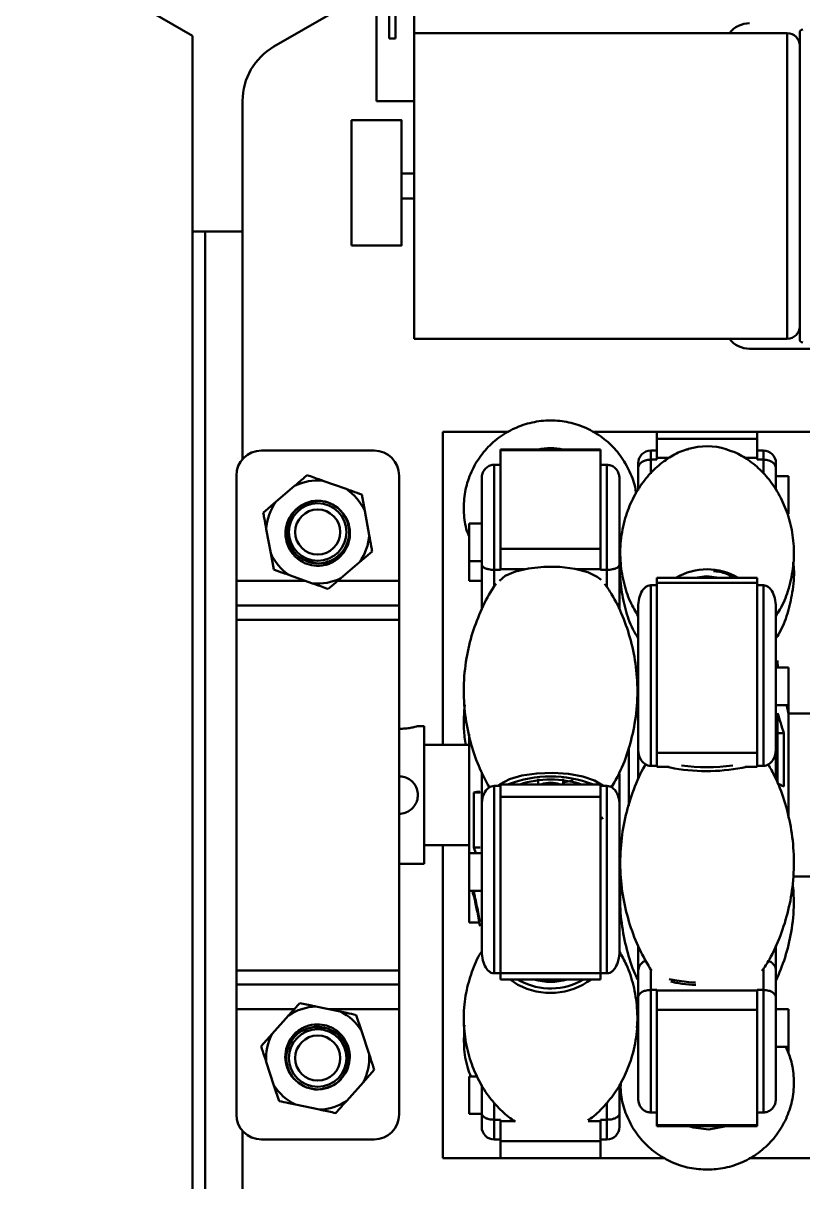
# Model space of a CAD drawing. Header units: millimetres. Extents: x 263 to 2983, y 441 to 2500.
# Drawn here: x 585.6 to 647.9, y 1646.9 to 1739.4 of the extents above; entities that cross this region are included whole.
import ezdxf

# ---------------------------------------------------------------- set-up
doc = ezdxf.new("R2010")
doc.units = ezdxf.units.MM
doc.header["$LTSCALE"] = 0.5
doc.layers.add('BOL', color=7, linetype='Continuous', lineweight=50)

# ---------------------------------------------------------------- blocks, each defined once
blk = doc.blocks.new('*U46')
at = {"layer": 'BOL'}
for p, q in [((-11.999, 6.192), (9.132, -6.008)), ((-1.803, 1.453), (-2.294, 0.589)), ((-0.071, 0.453), (-0.573, -0.405)), ((4.437, -3.297), (5.937, -0.699)), ((5.937, -0.699), (11.999, -4.199)), ((9.767, -4.065), (9.517, -4.498)), ((9.517, -4.498), (11.249, -5.498)), ((11.499, -5.065), (9.767, -4.065)), ((11.999, -4.199), (11.499, -5.065)), ((11.249, -5.498), (10.499, -6.797)), ((10.499, -6.797), (9.132, -6.008))]:
    blk.add_line(p, q, dxfattribs=at)
blk.add_lwpolyline([(-3.047, 6.797), (5.613, 1.797), (3.613, -1.667), (-5.047, 3.333)], close=True, dxfattribs=at)
blk = doc.blocks.new('*U47')
at = {"layer": 'BOL', "color": 0, "linetype": 'ByBlock', "lineweight": -2, "transparency": 16777216, "rotation": 120}
blk.add_blockref('*U46', (511.217, 1909.54), dxfattribs=at)

msp = doc.modelspace()

# ---------------------------------------------------------------- linework, layer by layer
at = {"layer": 'BOL'}
for p, q in [((585.625, 1746.19), (599.154, 1738.379)), ((614.683, 1742.726), (605.654, 1737.513)), ((599.154, 1722.757), (599.154, 1738.379)), ((646.654, 1738.587), (616.854, 1738.587)), ((646.654, 1714.187), (646.654, 1738.587)), ((647.654, 1714.137), (647.654, 1738.637)), ((603.154, 1733.183), (603.154, 1722.757)), ((600.154, 1722.757), (599.154, 1722.757)), ((599.154, 1722.757), (599.154, 1632.757)), ((600.154, 1722.757), (600.154, 1632.757)), ((603.154, 1722.757), (600.154, 1722.757)), ((603.154, 1722.757), (603.154, 1704.58)), ((616.854, 1714.187), (646.654, 1714.187)), ((643.654, 1713.387), (672.654, 1713.387)), ((624.388, 1706.757), (619.154, 1706.757)), ((619.154, 1706.757), (619.154, 1681.757)), ((636.254, 1706.757), (631.164, 1706.757)), ((644.254, 1706.757), (636.254, 1706.757)), ((636.254, 1706.757), (636.254, 1706.192)), ((636.254, 1706.192), (644.254, 1706.192)), ((636.254, 1704.67), (636.254, 1706.192)), ((644.254, 1706.757), (644.254, 1706.192)), ((649.154, 1706.757), (644.254, 1706.757)), ((644.254, 1706.192), (644.254, 1704.67)), ((604.654, 1705.257), (613.654, 1705.257)), ((631.754, 1705.342), (623.754, 1705.342)), ((623.754, 1705.291), (623.754, 1705.342)), ((631.754, 1705.291), (623.754, 1705.291)), ((623.754, 1697.406), (623.754, 1705.291)), ((631.754, 1705.342), (631.754, 1705.291)), ((631.754, 1697.406), (631.754, 1705.291)), ((636.254, 1705.257), (635.754, 1705.257)), ((635.754, 1705.257), (635.754, 1704.536)), ((644.754, 1705.257), (644.254, 1705.257)), ((644.754, 1704.536), (644.754, 1705.257)), ((623.254, 1704.128), (623.254, 1695.739)), ((623.254, 1704.128), (623.754, 1704.128)), ((632.254, 1704.128), (631.754, 1704.128)), ((632.254, 1695.739), (632.254, 1704.128)), ((634.754, 1703.851), (634.754, 1704.257)), ((635.754, 1704.536), (636.254, 1704.536)), ((635.754, 1704.536), (635.754, 1703.414)), ((636.254, 1704.67), (636.254, 1704.536)), ((637.23, 1704.67), (636.254, 1704.67)), ((644.254, 1704.67), (643.256, 1704.67)), ((644.254, 1704.67), (644.254, 1704.536)), ((644.754, 1704.536), (644.254, 1704.536)), ((644.754, 1703.456), (644.754, 1704.536)), ((645.754, 1703.851), (645.754, 1704.257)), ((602.654, 1694.863), (602.654, 1703.257)), ((615.654, 1694.863), (615.654, 1703.257)), ((634.754, 1702.1), (634.754, 1703.851)), ((645.754, 1703.851), (645.754, 1702.129)), ((646.754, 1703.218), (645.754, 1703.218)), ((646.754, 1703.218), (646.754, 1700.231)), ((607.306, 1702.438), (605.811, 1701.164)), ((611.418, 1702.198), (609.567, 1702.855)), ((622.254, 1696.144), (622.254, 1703.065)), ((633.254, 1703.065), (633.254, 1696.144)), ((612.909, 1700.448), (612.669, 1701.754)), ((605.811, 1701.164), (604.801, 1700.303)), ((607.63, 1700.699), (608.397, 1701.129)), ((613.266, 1698.517), (612.909, 1700.448)), ((622.254, 1699.427), (621.254, 1699.427)), ((621.254, 1699.404), (621.254, 1699.427)), ((646.754, 1700.231), (646.754, 1700.218)), ((605.042, 1698.997), (605.398, 1697.066)), ((621.254, 1696.427), (621.254, 1699.404)), ((605.398, 1697.066), (605.639, 1695.76)), ((612.496, 1696.35), (613.506, 1697.212)), ((623.754, 1697.406), (631.754, 1697.406)), ((623.754, 1695.796), (623.754, 1697.406)), ((631.754, 1697.406), (631.754, 1695.796)), ((608.317, 1696.401), (608.524, 1696.35)), ((611.002, 1695.076), (612.496, 1696.35)), ((621.254, 1696.427), (622.254, 1696.427)), ((621.254, 1694.865), (621.254, 1696.427)), ((622.254, 1693.136), (622.254, 1696.144)), ((623.254, 1695.739), (623.754, 1695.739)), ((623.254, 1695.739), (623.254, 1694.41)), ((623.754, 1695.739), (623.754, 1695.796)), ((625.673, 1695.796), (623.754, 1695.796)), ((631.754, 1695.796), (629.835, 1695.796)), ((631.754, 1695.739), (631.754, 1695.796)), ((632.254, 1695.739), (631.754, 1695.739)), ((632.254, 1694.364), (632.254, 1695.739)), ((633.254, 1696.144), (633.254, 1693.136)), ((602.654, 1694.863), (602.654, 1692.881)), ((602.654, 1694.863), (608.166, 1694.863)), ((606.89, 1695.316), (608.741, 1694.659)), ((610.752, 1694.863), (615.654, 1694.863)), ((615.654, 1694.863), (615.654, 1692.881)), ((621.254, 1694.865), (622.254, 1694.865)), ((644.254, 1695.106), (636.254, 1695.106)), ((636.254, 1694.69), (636.254, 1695.106)), ((644.254, 1695.106), (644.254, 1694.69)), ((635.754, 1694.514), (635.754, 1680.084)), ((635.754, 1694.514), (636.254, 1694.514)), ((644.254, 1694.69), (636.254, 1694.69)), ((636.254, 1694.69), (636.254, 1681.126)), ((644.254, 1694.69), (644.254, 1681.126)), ((644.754, 1694.514), (644.254, 1694.514)), ((644.754, 1680.084), (644.754, 1694.514)), ((622.254, 1692.607), (622.254, 1693.136)), ((633.254, 1693.136), (633.254, 1692.564)), ((602.654, 1692.881), (615.654, 1692.881)), ((602.654, 1691.757), (602.654, 1692.881)), ((615.654, 1691.757), (615.654, 1692.881)), ((634.754, 1681.424), (634.754, 1692.745)), ((645.754, 1692.745), (645.754, 1681.424)), ((602.654, 1663.757), (602.654, 1691.757)), ((602.654, 1691.757), (615.654, 1691.757)), ((615.654, 1663.757), (615.654, 1691.757)), ((645.89, 1688.506), (645.89, 1688.227)), ((646.754, 1687.935), (645.754, 1687.935)), ((645.89, 1688.227), (645.946, 1687.935)), ((646.754, 1687.935), (646.754, 1684.935)), ((645.754, 1684.935), (646.754, 1684.935)), ((646.754, 1684.255), (646.616, 1684.883)), ((646.754, 1684.935), (646.754, 1684.256)), ((645.89, 1684.302), (645.89, 1678.673)), ((653.254, 1684.257), (646.754, 1684.257)), ((646.754, 1675.949), (646.754, 1684.257)), ((646.754, 1684.254), (646.754, 1675.919)), ((617.654, 1683.257), (617.136, 1683.257)), ((617.654, 1683.257), (617.654, 1677.757)), ((621.254, 1673.088), (621.254, 1682.617)), ((621.254, 1682.571), (621.254, 1673.088)), ((645.89, 1682.696), (646.396, 1682.696)), ((646.396, 1678.449), (646.396, 1682.696)), ((621.254, 1681.757), (617.654, 1681.757)), ((634.004, 1681.587), (634.004, 1676.902)), ((634.004, 1676.903), (634.004, 1681.582)), ((634.754, 1679.04), (634.754, 1681.424)), ((636.254, 1681.126), (644.254, 1681.126)), ((636.254, 1680.01), (636.254, 1681.126)), ((644.254, 1681.126), (644.254, 1680.01)), ((645.754, 1681.424), (645.754, 1679.106)), ((635.754, 1680.084), (636.254, 1680.084)), ((636.254, 1680.01), (637.219, 1680.01)), ((637.649, 1679.888), (637.084, 1680.01)), ((643.289, 1680.01), (644.254, 1680.01)), ((644.754, 1680.084), (644.254, 1680.084)), ((622.254, 1676.937), (622.254, 1679.587)), ((633.254, 1679.462), (633.254, 1677.024)), ((623.254, 1678.488), (623.254, 1663.525)), ((623.254, 1678.488), (623.754, 1678.488)), ((631.754, 1678.613), (623.754, 1678.613)), ((623.754, 1677.608), (623.754, 1678.613)), ((626.754, 1679.056), (626.754, 1678.613)), ((628.754, 1678.613), (628.754, 1679.056)), ((631.754, 1678.613), (631.754, 1677.608)), ((632.254, 1678.488), (631.754, 1678.488)), ((632.254, 1663.525), (632.254, 1678.488)), ((617.654, 1677.757), (617.654, 1672.257)), ((621.612, 1677.968), (621.612, 1673.564)), ((622.118, 1677.968), (621.612, 1677.968)), ((631.754, 1677.608), (623.754, 1677.608)), ((623.754, 1663.544), (623.754, 1677.608)), ((631.754, 1663.544), (631.754, 1677.608)), ((622.254, 1665.289), (622.254, 1677.028)), ((633.254, 1677.028), (633.254, 1665.289)), ((617.654, 1673.757), (621.254, 1673.757)), ((619.154, 1673.757), (619.154, 1648.757)), ((621.612, 1673.564), (621.782, 1673.118)), ((622.118, 1673.564), (621.612, 1673.564)), ((622.254, 1673.118), (621.254, 1673.118)), ((621.254, 1673.088), (621.254, 1673.118)), ((621.254, 1670.118), (621.254, 1673.088)), ((615.654, 1672.257), (617.654, 1672.257)), ((633.254, 1670.757), (633.437, 1670.757)), ((647.119, 1671.257), (653.254, 1671.257)), ((621.254, 1670.118), (622.254, 1670.118)), ((621.254, 1667.59), (621.254, 1670.118)), ((621.504, 1670.118), (621.58, 1669.77)), ((621.612, 1670.111), (621.612, 1669.646)), ((621.612, 1669.646), (621.709, 1669.646)), ((621.254, 1667.59), (622.06, 1667.59)), ((634.754, 1663.731), (634.754, 1665.654)), ((645.754, 1665.75), (645.754, 1663.731)), ((602.654, 1663.757), (615.654, 1663.757)), ((602.654, 1663.757), (602.654, 1662.633)), ((615.654, 1663.757), (615.654, 1662.633)), ((623.254, 1663.525), (623.754, 1663.525)), ((623.754, 1663.544), (631.754, 1663.544)), ((623.754, 1663.034), (623.754, 1663.544)), ((631.754, 1663.544), (631.754, 1663.034)), ((632.254, 1663.525), (631.754, 1663.525)), ((634.754, 1661.604), (634.754, 1663.731)), ((635.754, 1663.829), (635.754, 1662.198)), ((644.754, 1662.198), (644.754, 1663.877)), ((645.754, 1663.731), (645.754, 1661.604)), ((602.654, 1662.633), (615.654, 1662.633)), ((602.654, 1660.651), (602.654, 1662.633)), ((615.654, 1660.651), (615.654, 1662.633)), ((623.754, 1663.034), (631.754, 1663.034)), ((625.149, 1662.616), (624.521, 1663.034)), ((625.294, 1662.932), (625.118, 1663.034)), ((637.649, 1662.969), (637.218, 1663.058)), ((637.362, 1662.867), (637.749, 1662.775)), ((634.754, 1653.479), (634.754, 1661.604)), ((635.754, 1662.198), (635.754, 1652.416)), ((635.754, 1662.198), (636.254, 1662.198)), ((636.254, 1662.198), (636.254, 1662.157)), ((636.254, 1662.157), (644.254, 1662.157)), ((636.254, 1660.599), (636.254, 1662.157)), ((644.754, 1662.198), (644.254, 1662.198)), ((644.254, 1662.198), (644.254, 1662.157)), ((644.254, 1662.157), (644.254, 1660.599)), ((644.754, 1652.416), (644.754, 1662.198)), ((645.754, 1661.604), (645.754, 1653.479)), ((602.654, 1652.257), (602.654, 1660.651)), ((602.654, 1660.651), (607.273, 1660.651)), ((610.938, 1660.469), (609.016, 1660.874)), ((610.074, 1660.651), (615.654, 1660.651)), ((615.654, 1652.257), (615.654, 1660.651)), ((644.254, 1660.599), (636.254, 1660.599)), ((636.254, 1660.599), (636.254, 1651.404)), ((644.254, 1660.599), (644.254, 1651.404)), ((646.754, 1660.657), (645.754, 1660.657)), ((646.754, 1660.657), (646.754, 1659.029)), ((606.831, 1660.158), (605.52, 1658.696)), ((612.65, 1658.935), (612.237, 1660.196)), ((609.668, 1659.204), (609.456, 1659.227)), ((613.261, 1657.068), (612.65, 1658.935)), ((634.754, 1658.968), (634.62, 1658.786)), ((646.754, 1659.029), (646.754, 1657.657)), ((605.52, 1658.696), (604.634, 1657.707)), ((645.754, 1657.657), (646.754, 1657.657)), ((646.754, 1657.646), (646.754, 1657.11)), ((605.047, 1656.446), (605.658, 1654.579)), ((612.788, 1654.818), (613.674, 1655.807)), ((621.893, 1655.295), (621.254, 1655.295)), ((621.254, 1655.265), (621.254, 1655.295)), ((621.254, 1652.296), (621.254, 1655.265)), ((605.658, 1654.579), (606.071, 1653.318)), ((611.477, 1653.356), (612.788, 1654.818)), ((622.254, 1652.338), (622.254, 1654.612)), ((633.254, 1654.634), (633.254, 1652.338)), ((623.254, 1653.21), (623.254, 1651.838)), ((632.254, 1651.838), (632.254, 1653.216)), ((633.254, 1653.419), (633.432, 1653.711)), ((607.37, 1653.045), (609.292, 1652.641)), ((621.254, 1652.296), (622.254, 1652.296)), ((622.254, 1651.257), (622.254, 1652.338)), ((633.254, 1652.338), (633.254, 1651.257)), ((635.754, 1652.416), (636.254, 1652.416)), ((644.754, 1652.416), (644.254, 1652.416)), ((623.254, 1651.838), (623.754, 1651.838)), ((623.254, 1651.838), (623.254, 1650.257)), ((623.754, 1651.715), (623.754, 1651.838)), ((623.754, 1650.131), (623.754, 1651.715)), ((623.754, 1651.715), (624.938, 1651.715)), ((630.766, 1651.715), (631.754, 1651.715)), ((632.254, 1651.838), (631.754, 1651.838)), ((631.754, 1651.715), (631.754, 1651.838)), ((631.754, 1651.715), (631.754, 1650.131)), ((632.254, 1650.257), (632.254, 1651.838)), ((636.254, 1651.404), (644.254, 1651.404)), ((636.254, 1651.313), (636.254, 1651.404)), ((644.254, 1651.404), (644.254, 1651.313)), ((603.154, 1650.934), (603.154, 1632.757)), ((636.254, 1651.313), (644.254, 1651.313)), ((604.654, 1650.257), (613.654, 1650.257)), ((623.254, 1650.257), (623.754, 1650.257)), ((631.754, 1650.131), (623.754, 1650.131)), ((623.754, 1648.757), (623.754, 1650.131)), ((631.754, 1650.257), (632.254, 1650.257)), ((631.754, 1648.757), (631.754, 1650.131)), ((619.154, 1648.757), (623.754, 1648.757)), ((623.754, 1648.757), (631.754, 1648.757)), ((631.754, 1648.757), (636.909, 1648.757)), ((643.625, 1648.757), (649.154, 1648.757))]:
    msp.add_line(p, q, dxfattribs=at)
at = {"layer": 'BOL', "flags": 128}
for points in [[(623.661, 1694.871), (624.125, 1695.257), (624.939, 1695.608), (626.002, 1695.856), (627.222, 1695.981), (628.488, 1695.97), (629.689, 1695.824), (630.719, 1695.557), (631.484, 1695.193), (631.793, 1694.934)], [(639.271, 1695.106), (640.214, 1695.221), (641.236, 1695.106)], [(639.688, 1695.106), (640.657, 1695.126), (640.82, 1695.106)], [(623.552, 1678.488), (623.734, 1678.637), (624.466, 1679.016), (625.465, 1679.306), (626.649, 1679.482), (627.923, 1679.531), (629.183, 1679.448), (630.327, 1679.24), (631.263, 1678.924), (631.915, 1678.526), (631.956, 1678.488)], [(629.566, 1678.918), (628.86, 1678.793), (628.754, 1678.78)], [(639.324, 1662.782), (638.789, 1662.82), (637.649, 1662.969)], [(640.404, 1651.062), (639.145, 1651.206), (638.805, 1651.313)], [(641.703, 1651.313), (641.649, 1651.294), (640.404, 1651.062)]]:
    msp.add_lwpolyline(points, dxfattribs=at)
at = {"layer": 'BOL'}
for centre, radius in [((609.154, 1698.757), 2.3), ((609.154, 1698.757), 1.8), ((609.154, 1656.757), 2.3), ((609.154, 1656.757), 1.8)]:
    msp.add_circle(centre, radius, dxfattribs=at)
for centre, radius, start, end in [((643.654, 1737.387), 2, 90, 143.1301), ((646.654, 1737.587), 1, 0, 90), ((647.904, 1738.637), 0.25, 90, 180), ((608.154, 1733.183), 5, 120, 180), ((646.654, 1715.187), 1, 270, 0), ((643.654, 1715.387), 2, 216.8699, 270), ((647.904, 1714.137), 0.25, 180, 270), ((604.654, 1703.257), 2, 90, 180), ((613.654, 1703.257), 2, 0, 90), ((627.754, 1701.2), 4.257, 76.65497, 103.34503), ((635.754, 1704.257), 1, 90, 180), ((640.254, 1700.327), 5.281, 73.26683, 106.24326), ((644.754, 1704.257), 1, 0, 90), ((609.154, 1698.757), 4.119, 84.24467, 116.65517), ((609.154, 1698.757), 4.119, 24.24467, 56.65517), ((609.154, 1698.757), 4.119, 144.24467, 176.65517), ((609.178, 1698.745), 2.491, 129.84671, 45.14418), ((609.154, 1698.757), 2.5, 44.54596, 135.07299), ((609.154, 1698.757), 4.119, 324.24467, 356.65517), ((609.154, 1698.757), 4.119, 204.24467, 236.65517), ((640.254, 1690.916), 4.871, 59.32927, 120.67073), ((609.154, 1698.757), 4.119, 264.24467, 296.65517), ((640.225, 1694.734), 15.067, 260.15604, 282.25649), ((640.254, 1695.424), 15.444, 262.38835, 277.61165), ((627.754, 1670.089), 9.163, 68.48463, 111.51537), ((627.754, 1670.776), 8.216, 72.52909, 107.47091), ((627.754, 1676.601), 2.146, 69.66164, 110.33836), ((627.74, 1667.407), 5.446, 241.60069, 306.59462), ((627.751, 1667.508), 5.194, 241.76664, 300.5319), ((627.754, 1667.371), 4.533, 253.09454, 286.90546), ((627.754, 1667.109), 4.234, 254.22465, 285.77535), ((609.154, 1656.757), 4.119, 91.92139, 124.33189), ((609.154, 1656.757), 4.119, 31.92139, 64.33189), ((609.128, 1656.766), 2.491, 317.52244, 232.81999), ((609.154, 1656.757), 4.119, 151.92139, 184.33189), ((609.154, 1656.757), 4.119, 331.92139, 4.33189), ((609.154, 1656.757), 2.5, 232.22268, 322.74971), ((609.154, 1656.757), 4.119, 211.92139, 244.33189), ((609.154, 1656.757), 4.119, 271.92139, 304.33189), ((604.654, 1652.257), 2, 180, 270), ((613.654, 1652.257), 2, 270, 0), ((623.254, 1651.257), 1, 180, 270), ((632.254, 1651.257), 1, 270, 360)]:
    msp.add_arc(centre, radius, start, end, dxfattribs=at)
for points, knots in [([(634.571, 1701.815), (634.56, 1701.937), (634.507, 1702.551), (634.101, 1703.605), (633.365, 1704.893), (632.35, 1705.987), (631.134, 1706.843), (629.764, 1707.421), (628.303, 1707.695), (626.816, 1707.653), (625.371, 1707.297), (624.033, 1706.642), (622.864, 1705.716), (621.916, 1704.563), (621.235, 1703.234), (620.846, 1701.789), (620.792, 1700.302), (620.935, 1699.143), (621.191, 1698.541), (621.254, 1698.394)], [0, 0, 0, 0, 0.015888, 0.080296, 0.144595, 0.20877, 0.272835, 0.336815, 0.400756, 0.464712, 0.528731, 0.592839, 0.657057, 0.721387, 0.785814, 0.850297, 0.914797, 0.979262, 1, 1, 1, 1]), ([(638.79, 1705.382), (638.707, 1705.363), (638.19, 1705.246), (637.335, 1704.787), (636.217, 1703.986), (635.211, 1702.894), (634.366, 1701.581), (633.718, 1700.032), (633.34, 1698.312), (633.282, 1696.509), (633.546, 1694.784), (634.03, 1693.271), (634.532, 1692.418), (634.754, 1692.043)], [0, 0, 0, 0, 0.015057, 0.094006, 0.182509, 0.277042, 0.375734, 0.477293, 0.59185, 0.704073, 0.812897, 0.917552, 1, 1, 1, 1]), ([(645.754, 1692.066), (645.864, 1692.228), (646.276, 1692.833), (646.766, 1694.102), (647.166, 1695.812), (647.226, 1697.617), (646.976, 1699.348), (646.448, 1700.94), (645.693, 1702.339), (644.77, 1703.511), (643.731, 1704.421), (642.743, 1705.049), (642.042, 1705.275), (641.761, 1705.365)], [0, 0, 0, 0, 0.037401, 0.139313, 0.254387, 0.367139, 0.476485, 0.581671, 0.682058, 0.776932, 0.865378, 0.94616, 1, 1, 1, 1]), ([(622.254, 1703.065), (622.266, 1703.191), (622.29, 1703.442), (622.481, 1703.774), (622.758, 1704.012), (623.034, 1704.117), (623.201, 1704.125), (623.254, 1704.128)], [0, 0, 0, 0, 0.232824, 0.465935, 0.69068, 0.901624, 1, 1, 1, 1]), ([(632.254, 1704.128), (632.361, 1704.117), (632.576, 1704.096), (632.864, 1703.929), (633.09, 1703.681), (633.23, 1703.379), (633.246, 1703.164), (633.254, 1703.065)], [0, 0, 0, 0, 0.198831, 0.397497, 0.600963, 0.815771, 1, 1, 1, 1]), ([(635.754, 1704.536), (635.674, 1704.533), (635.515, 1704.525), (635.274, 1704.464), (635.014, 1704.342), (634.805, 1704.131), (634.754, 1703.951), (634.754, 1703.852), (634.754, 1703.851)], [0, 0, 0, 0, 0.107625, 0.214427, 0.38278, 0.663956, 0.997031, 1, 1, 1, 1]), ([(645.754, 1703.851), (645.754, 1703.852), (645.753, 1703.951), (645.703, 1704.131), (645.494, 1704.342), (645.233, 1704.464), (644.992, 1704.525), (644.834, 1704.533), (644.754, 1704.536)], [0, 0, 0, 0, 0.002969, 0.336041, 0.617221, 0.785573, 0.892363, 1, 1, 1, 1]), ([(608.316, 1703.299), (608.213, 1703.212), (607.881, 1702.928), (607.541, 1702.638), (607.306, 1702.438)], [0, 0, 0, 0, 0.309678, 1, 1, 1, 1]), ([(609.567, 1702.855), (609.505, 1702.877), (609.083, 1703.027), (608.669, 1703.174), (608.316, 1703.299)], [0, 0, 0, 0, 0.146004, 1, 1, 1, 1]), ([(612.669, 1701.754), (612.424, 1701.84), (612.012, 1701.987), (611.59, 1702.137), (611.418, 1702.198)], [0, 0, 0, 0, 0.592744, 1, 1, 1, 1]), ([(608.101, 1696.282), (607.957, 1696.36), (607.551, 1696.577), (607.012, 1697.134), (606.624, 1697.948), (606.529, 1698.842), (606.743, 1699.701), (607.096, 1700.243), (607.342, 1700.482), (607.384, 1700.523)], [0, 0, 0, 0, 0.097308, 0.273052, 0.448797, 0.624625, 0.796265, 0.965294, 1, 1, 1, 1]), ([(608.397, 1701.129), (608.692, 1701.187), (609.292, 1701.305), (610.052, 1701.148), (610.395, 1700.884), (610.492, 1700.81)], [0, 0, 0, 0, 0.410937, 0.833907, 1, 1, 1, 1]), ([(608.454, 1700.948), (608.444, 1700.982), (608.424, 1701.042), (608.405, 1701.102), (608.397, 1701.129)], [0, 0, 0, 0, 0.560145, 1, 1, 1, 1]), ([(610.936, 1700.511), (611.049, 1700.392), (611.355, 1700.068), (611.671, 1699.396), (611.775, 1698.539), (611.592, 1697.68), (611.13, 1696.922), (610.594, 1696.474), (610.241, 1696.303), (610.152, 1696.26)], [0, 0, 0, 0, 0.09655, 0.261816, 0.426975, 0.597507, 0.769413, 0.941268, 1, 1, 1, 1]), ([(604.801, 1700.303), (604.826, 1700.17), (604.905, 1699.741), (604.986, 1699.301), (605.042, 1698.997)], [0, 0, 0, 0, 0.309684, 1, 1, 1, 1]), ([(613.506, 1697.212), (613.482, 1697.344), (613.403, 1697.774), (613.322, 1698.213), (613.266, 1698.517)], [0, 0, 0, 0, 0.309684, 1, 1, 1, 1]), ([(605.639, 1695.76), (605.883, 1695.674), (606.296, 1695.527), (606.718, 1695.377), (606.89, 1695.316)], [0, 0, 0, 0, 0.5927239, 1, 1, 1, 1]), ([(610.152, 1696.26), (610.124, 1696.249), (609.988, 1696.196), (609.558, 1696.074), (608.87, 1696.027), (608.342, 1696.202), (608.101, 1696.282)], [0, 0, 0, 0, 0.041759, 0.209057, 0.639792, 1, 1, 1, 1]), ([(609.983, 1696.421), (609.967, 1696.411), (609.676, 1696.245), (608.986, 1696.214), (608.404, 1696.411), (608.119, 1696.507)], [0, 0, 0, 0, 0.029346, 0.526082, 1, 1, 1, 1]), ([(623.254, 1695.739), (623.174, 1695.741), (623.015, 1695.746), (622.774, 1695.785), (622.514, 1695.862), (622.305, 1695.989), (622.255, 1696.089), (622.254, 1696.143), (622.254, 1696.144)], [0, 0, 0, 0, 0.107638, 0.214422, 0.382773, 0.663945, 0.997032, 1, 1, 1, 1]), ([(633.254, 1696.144), (633.254, 1696.143), (633.254, 1696.089), (633.202, 1695.989), (632.994, 1695.862), (632.733, 1695.785), (632.492, 1695.746), (632.334, 1695.741), (632.254, 1695.739)], [0, 0, 0, 0, 0.002968, 0.336058, 0.617227, 0.785578, 0.892375, 1, 1, 1, 1]), ([(633.356, 1696.365), (633.351, 1696.333), (633.249, 1695.683), (633.35, 1694.401), (633.677, 1692.631), (634.175, 1691.222), (634.625, 1690.483), (634.78, 1690.228)], [0, 0, 0, 0, 0.0152473, 0.3068145, 0.5882567, 0.8579467, 1, 1, 1, 1]), ([(645.731, 1690.227), (645.828, 1690.377), (646.229, 1690.993), (646.706, 1692.245), (647.111, 1693.973), (647.251, 1695.379), (647.15, 1696.185), (647.127, 1696.362)], [0, 0, 0, 0, 0.085353, 0.351037, 0.621511, 0.916985, 1, 1, 1, 1]), ([(609.992, 1694.215), (610.094, 1694.303), (610.426, 1694.586), (610.767, 1694.876), (611.002, 1695.076)], [0, 0, 0, 0, 0.309714, 1, 1, 1, 1]), ([(640.776, 1695.628), (640.805, 1695.627), (641.208, 1695.626), (641.793, 1695.457), (642.251, 1695.193), (642.403, 1695.106)], [0, 0, 0, 0, 0.050148, 0.684621, 1, 1, 1, 1]), ([(608.741, 1694.659), (608.802, 1694.637), (609.225, 1694.487), (609.638, 1694.34), (609.992, 1694.215)], [0, 0, 0, 0, 0.145973, 1, 1, 1, 1]), ([(623.413, 1694.626), (623.352, 1694.545), (622.897, 1693.936), (622.235, 1692.625), (621.477, 1690.72), (620.978, 1688.617), (620.768, 1686.407), (620.882, 1684.168), (621.297, 1682.054), (621.944, 1680.103), (622.563, 1678.933), (622.862, 1678.367)], [0, 0, 0, 0, 0.0180813, 0.1360809, 0.2562568, 0.3777031, 0.5120769, 0.6418701, 0.7668473, 0.8871874, 1, 1, 1, 1]), ([(632.621, 1678.379), (632.835, 1678.75), (633.39, 1679.709), (634.022, 1681.417), (634.533, 1683.512), (634.739, 1685.724), (634.624, 1687.961), (634.215, 1690.08), (633.541, 1692.031), (632.823, 1693.551), (632.269, 1694.352), (632.084, 1694.619)], [0, 0, 0, 0, 0.075607, 0.195755, 0.317172, 0.451514, 0.581276, 0.706224, 0.826535, 0.942175, 1, 1, 1, 1]), ([(634.754, 1692.745), (634.754, 1692.747), (634.754, 1692.995), (634.805, 1693.451), (635.014, 1694), (635.274, 1694.323), (635.515, 1694.484), (635.674, 1694.504), (635.754, 1694.514)], [0, 0, 0, 0, 0.002991, 0.336058, 0.61722, 0.78558, 0.892375, 1, 1, 1, 1]), ([(644.754, 1694.514), (644.834, 1694.504), (644.992, 1694.484), (645.233, 1694.323), (645.494, 1694), (645.703, 1693.451), (645.753, 1692.995), (645.754, 1692.747), (645.754, 1692.745)], [0, 0, 0, 0, 0.107638, 0.214421, 0.38278, 0.663946, 0.997009, 1, 1, 1, 1]), ([(622.363, 1692.799), (622.338, 1692.835), (622.267, 1692.938), (622.254, 1693.058), (622.254, 1693.134), (622.254, 1693.136)], [0, 0, 0, 0, 0.3502111, 0.9836002, 1, 1, 1, 1]), ([(633.254, 1693.136), (633.254, 1693.134), (633.253, 1693.058), (633.238, 1692.931), (633.162, 1692.822), (633.132, 1692.779)], [0, 0, 0, 0, 0.015453, 0.612269, 1, 1, 1, 1]), ([(620.896, 1684.96), (620.847, 1684.307), (620.766, 1683.236), (620.91, 1682.173), (620.967, 1681.757)], [0, 0, 0, 0, 0.609022, 1, 1, 1, 1]), ([(646.396, 1682.696), (646.308, 1682.963), (646.133, 1683.498), (645.971, 1684.034), (645.89, 1684.302)], [0, 0, 0, 0, 0.499979, 1, 1, 1, 1]), ([(615.654, 1683.049), (615.819, 1683.053), (616.149, 1683.062), (616.592, 1683.127), (616.931, 1683.198), (617.132, 1683.251), (617.135, 1683.252), (617.136, 1683.252)], [0, 0, 0, 0, 0.209349, 0.418518, 0.632636, 0.850281, 1, 1, 1, 1]), ([(634.754, 1681.424), (634.754, 1681.422), (634.754, 1681.237), (634.806, 1680.893), (635.013, 1680.477), (635.274, 1680.231), (635.515, 1680.107), (635.674, 1680.091), (635.754, 1680.084)], [0, 0, 0, 0, 0.002987, 0.336056, 0.617241, 0.785573, 0.892377, 1, 1, 1, 1]), ([(644.754, 1680.084), (644.834, 1680.091), (644.992, 1680.107), (645.233, 1680.231), (645.494, 1680.477), (645.703, 1680.893), (645.753, 1681.237), (645.754, 1681.422), (645.754, 1681.424)], [0, 0, 0, 0, 0.107636, 0.214427, 0.382759, 0.663948, 0.997013, 1, 1, 1, 1]), ([(635.344, 1680.204), (635.322, 1680.17), (634.928, 1679.549), (634.371, 1678.198), (633.719, 1676.179), (633.352, 1674.002), (633.277, 1671.758), (633.519, 1669.518), (634.045, 1667.416), (634.796, 1665.467), (635.478, 1664.295), (635.813, 1663.721)], [0, 0, 0, 0, 0.007058, 0.12865, 0.251514, 0.37511, 0.509395, 0.638931, 0.76376, 0.884153, 1, 1, 1, 1]), ([(644.647, 1663.707), (644.847, 1664.011), (645.428, 1664.897), (646.145, 1666.529), (646.786, 1668.555), (647.157, 1670.73), (647.23, 1672.975), (646.99, 1675.215), (646.458, 1677.315), (645.837, 1678.981), (645.318, 1679.887), (645.143, 1680.194)], [0, 0, 0, 0, 0.063498, 0.184797, 0.307365, 0.430664, 0.564626, 0.69385, 0.818379, 0.938478, 1, 1, 1, 1]), ([(615.654, 1676.257), (615.819, 1676.273), (616.149, 1676.305), (616.591, 1676.553), (616.935, 1676.923), (617.139, 1677.394), (617.174, 1677.903), (617.045, 1678.387), (616.767, 1678.805), (616.363, 1679.105), (615.966, 1679.258), (615.724, 1679.242), (615.654, 1679.237)], [0, 0, 0, 0, 0.1046308, 0.2091737, 0.3161844, 0.4249662, 0.5311194, 0.6344964, 0.7389663, 0.8467778, 0.9552712, 1, 1, 1, 1]), ([(623.254, 1678.488), (623.174, 1678.48), (623.015, 1678.463), (622.774, 1678.329), (622.514, 1678.061), (622.305, 1677.607), (622.255, 1677.232), (622.254, 1677.03), (622.254, 1677.028)], [0, 0, 0, 0, 0.107638, 0.214419, 0.382766, 0.66393, 0.997024, 1, 1, 1, 1]), ([(633.254, 1677.028), (633.254, 1677.03), (633.254, 1677.232), (633.202, 1677.607), (632.994, 1678.061), (632.733, 1678.329), (632.492, 1678.463), (632.334, 1678.48), (632.254, 1678.488)], [0, 0, 0, 0, 0.002976, 0.336073, 0.617233, 0.785581, 0.892375, 1, 1, 1, 1]), ([(645.89, 1678.673), (645.971, 1678.636), (646.133, 1678.561), (646.308, 1678.486), (646.396, 1678.449)], [0, 0, 0, 0, 0.499981, 1, 1, 1, 1]), ([(622.118, 1678.036), (622.037, 1678.025), (621.875, 1678.002), (621.7, 1677.979), (621.612, 1677.968)], [0, 0, 0, 0, 0.49998, 1, 1, 1, 1]), ([(631.819, 1676.014), (631.837, 1675.983), (631.874, 1675.923), (631.91, 1675.866), (631.928, 1675.838)], [0, 0, 0, 0, 0.5006554, 1, 1, 1, 1]), ([(633.417, 1670.757), (633.379, 1670.425), (633.257, 1669.353), (633.391, 1667.547), (633.802, 1665.44), (634.277, 1663.911), (634.67, 1663.138), (634.754, 1662.974)], [0, 0, 0, 0, 0.124937, 0.403628, 0.671968, 0.93036, 1, 1, 1, 1]), ([(622.118, 1667.623), (622.037, 1668.038), (621.875, 1668.869), (621.7, 1669.697), (621.612, 1670.111)], [0, 0, 0, 0, 0.499993, 1, 1, 1, 1]), ([(645.754, 1662.92), (646.014, 1663.538), (646.543, 1664.795), (647.02, 1666.887), (647.245, 1668.893), (647.144, 1670.201), (647.102, 1670.74)], [0, 0, 0, 0, 0.251445, 0.511256, 0.798744, 1, 1, 1, 1]), ([(621.655, 1669.646), (621.728, 1669.289), (621.889, 1668.504), (622.037, 1667.717), (622.118, 1667.288)], [0, 0, 0, 0, 0.454961, 1, 1, 1, 1]), ([(622.254, 1665.278), (622.226, 1665.238), (621.886, 1664.744), (621.438, 1663.631), (620.946, 1661.927), (620.767, 1660.086), (620.901, 1658.228), (621.329, 1656.489), (622, 1654.93), (622.856, 1653.589), (623.839, 1652.512), (624.554, 1651.913), (624.933, 1651.685), (624.938, 1651.681)], [0, 0, 0, 0, 0.009608, 0.11984, 0.232312, 0.356289, 0.476778, 0.592843, 0.70385, 0.809144, 0.907805, 0.998621, 1, 1, 1, 1]), ([(623.254, 1663.525), (623.174, 1663.535), (623.015, 1663.555), (622.774, 1663.717), (622.514, 1664.038), (622.305, 1664.586), (622.255, 1665.04), (622.254, 1665.287), (622.254, 1665.289)], [0, 0, 0, 0, 0.107641, 0.214421, 0.382764, 0.663941, 0.997022, 1, 1, 1, 1]), ([(630.742, 1651.803), (630.757, 1651.811), (631.182, 1652.052), (631.916, 1652.766), (632.914, 1653.94), (633.728, 1655.372), (634.348, 1657.028), (634.691, 1658.851), (634.712, 1660.748), (634.414, 1662.549), (633.928, 1664.068), (633.448, 1664.905), (633.254, 1665.245)], [0, 0, 0, 0, 0.003735, 0.103692, 0.209704, 0.320039, 0.433294, 0.560931, 0.685422, 0.805735, 0.921165, 1, 1, 1, 1]), ([(633.254, 1665.289), (633.254, 1665.287), (633.254, 1665.04), (633.202, 1664.586), (632.994, 1664.038), (632.733, 1663.717), (632.492, 1663.555), (632.334, 1663.535), (632.254, 1663.525)], [0, 0, 0, 0, 0.002978, 0.336062, 0.617236, 0.78558, 0.892372, 1, 1, 1, 1]), ([(634.754, 1663.731), (634.754, 1663.733), (634.754, 1663.816), (634.784, 1663.995), (634.922, 1664.237), (635.127, 1664.43), (635.3, 1664.497), (635.373, 1664.525)], [0, 0, 0, 0, 0.006329, 0.250269, 0.535642, 0.80318, 1, 1, 1, 1]), ([(645.156, 1664.515), (645.222, 1664.49), (645.386, 1664.426), (645.586, 1664.237), (645.723, 1663.995), (645.754, 1663.816), (645.754, 1663.733), (645.754, 1663.731)], [0, 0, 0, 0, 0.180903, 0.4537309, 0.7447643, 0.9935456, 1, 1, 1, 1]), ([(637.749, 1662.775), (637.922, 1662.746), (638.415, 1662.663), (638.984, 1662.623), (639.353, 1662.597)], [0, 0, 0, 0, 0.350062, 1, 1, 1, 1]), ([(634.754, 1661.604), (634.754, 1661.605), (634.754, 1661.683), (634.805, 1661.835), (635.014, 1662.02), (635.274, 1662.131), (635.515, 1662.187), (635.674, 1662.194), (635.754, 1662.198)], [0, 0, 0, 0, 0.00297, 0.336054, 0.617226, 0.785579, 0.892375, 1, 1, 1, 1]), ([(644.754, 1662.198), (644.834, 1662.194), (644.992, 1662.187), (645.233, 1662.131), (645.494, 1662.02), (645.703, 1661.835), (645.753, 1661.683), (645.754, 1661.605), (645.754, 1661.604)], [0, 0, 0, 0, 0.107637, 0.214422, 0.382774, 0.663949, 0.99703, 1, 1, 1, 1]), ([(607.717, 1661.147), (607.627, 1661.046), (607.335, 1660.721), (607.037, 1660.388), (606.831, 1660.158)], [0, 0, 0, 0, 0.309675, 1, 1, 1, 1]), ([(609.016, 1660.874), (608.952, 1660.887), (608.513, 1660.979), (608.084, 1661.07), (607.717, 1661.147)], [0, 0, 0, 0, 0.145983, 1, 1, 1, 1]), ([(612.237, 1660.196), (611.983, 1660.25), (611.555, 1660.34), (611.116, 1660.432), (610.938, 1660.469)], [0, 0, 0, 0, 0.592737, 1, 1, 1, 1]), ([(607.622, 1654.781), (607.494, 1654.884), (607.147, 1655.163), (606.744, 1655.788), (606.527, 1656.623), (606.593, 1657.499), (606.951, 1658.312), (607.422, 1658.828), (607.748, 1659.044), (607.831, 1659.099)], [0, 0, 0, 0, 0.096552, 0.261811, 0.426973, 0.597496, 0.769404, 0.941262, 1, 1, 1, 1]), ([(607.831, 1659.099), (607.857, 1659.113), (607.985, 1659.184), (608.395, 1659.363), (609.071, 1659.5), (609.617, 1659.397), (609.866, 1659.351)], [0, 0, 0, 0, 0.041742, 0.209041, 0.639782, 1, 1, 1, 1]), ([(607.941, 1658.931), (608.22, 1659.054), (608.827, 1659.322), (609.484, 1659.208), (609.839, 1659.146)], [0, 0, 0, 0, 0.459463, 1, 1, 1, 1]), ([(609.866, 1659.351), (610.02, 1659.293), (610.451, 1659.132), (611.059, 1658.652), (611.553, 1657.897), (611.766, 1657.023), (611.669, 1656.144), (611.391, 1655.56), (611.18, 1655.29), (611.144, 1655.244)], [0, 0, 0, 0, 0.097307, 0.273055, 0.448799, 0.624632, 0.796276, 0.9653, 1, 1, 1, 1]), ([(620.871, 1659.372), (620.846, 1658.802), (620.794, 1657.652), (621.005, 1656.256), (621.296, 1655.492), (621.383, 1655.266)], [0, 0, 0, 0, 0.409732, 0.825626, 1, 1, 1, 1]), ([(634.654, 1658.833), (634.664, 1658.95), (634.677, 1659.105), (634.648, 1659.257), (634.641, 1659.295)], [0, 0, 0, 0, 0.752792, 1, 1, 1, 1]), ([(604.634, 1657.707), (604.676, 1657.579), (604.812, 1657.164), (604.951, 1656.739), (605.047, 1656.446)], [0, 0, 0, 0, 0.309698, 1, 1, 1, 1]), ([(606.972, 1657.486), (606.939, 1657.497), (606.879, 1657.517), (606.819, 1657.537), (606.793, 1657.546)], [0, 0, 0, 0, 0.5600828, 1, 1, 1, 1]), ([(613.674, 1655.807), (613.632, 1655.935), (613.496, 1656.35), (613.357, 1656.775), (613.261, 1657.068)], [0, 0, 0, 0, 0.309698, 1, 1, 1, 1]), ([(640.498, 1647.855), (640.712, 1647.868), (641.417, 1647.913), (642.592, 1648.203), (643.933, 1648.846), (645.109, 1649.764), (646.064, 1650.911), (646.755, 1652.235), (647.152, 1653.677), (647.225, 1655.166), (647.036, 1656.522), (646.692, 1657.311), (646.547, 1657.646)], [0, 0, 0, 0, 0.0472516, 0.1556362, 0.2643374, 0.3732327, 0.4823205, 0.5915686, 0.7009251, 0.8103076, 0.919634, 1, 1, 1, 1]), ([(611.077, 1655.184), (611.073, 1655.176), (610.912, 1654.883), (610.319, 1654.508), (609.419, 1654.234), (608.688, 1654.233), (608.367, 1654.411), (608.329, 1654.432)], [0, 0, 0, 0, 0.008482, 0.330019, 0.639131, 0.956696, 1, 1, 1, 1]), ([(633.359, 1654.816), (633.352, 1654.548), (633.332, 1653.784), (633.647, 1652.549), (634.261, 1651.195), (635.162, 1650.005), (636.289, 1649.033), (637.596, 1648.327), (639.022, 1647.893), (640.007, 1647.868), (640.498, 1647.855)], [0, 0, 0, 0, 0.072327, 0.205564, 0.3386, 0.471382, 0.603914, 0.736244, 0.868443, 1, 1, 1, 1]), ([(606.071, 1653.318), (606.325, 1653.264), (606.753, 1653.174), (607.191, 1653.082), (607.37, 1653.045)], [0, 0, 0, 0, 0.592742, 1, 1, 1, 1]), ([(610.591, 1652.368), (610.681, 1652.468), (610.972, 1652.793), (611.271, 1653.126), (611.477, 1653.356)], [0, 0, 0, 0, 0.309707, 1, 1, 1, 1]), ([(635.754, 1652.416), (635.646, 1652.427), (635.431, 1652.448), (635.143, 1652.615), (634.918, 1652.863), (634.778, 1653.164), (634.761, 1653.379), (634.754, 1653.479)], [0, 0, 0, 0, 0.198827, 0.397471, 0.600962, 0.815734, 1, 1, 1, 1]), ([(645.754, 1653.479), (645.742, 1653.353), (645.717, 1653.101), (645.527, 1652.77), (645.25, 1652.531), (644.973, 1652.427), (644.807, 1652.419), (644.754, 1652.416)], [0, 0, 0, 0, 0.2328545, 0.46596, 0.6906957, 0.9016311, 1, 1, 1, 1]), ([(609.292, 1652.641), (609.356, 1652.627), (609.795, 1652.535), (610.224, 1652.445), (610.591, 1652.368)], [0, 0, 0, 0, 0.145983, 1, 1, 1, 1]), ([(622.254, 1652.338), (622.254, 1652.338), (622.255, 1652.264), (622.305, 1652.132), (622.514, 1651.978), (622.774, 1651.89), (623.015, 1651.846), (623.174, 1651.841), (623.254, 1651.838)], [0, 0, 0, 0, 0.002979, 0.336048, 0.617226, 0.785577, 0.892364, 1, 1, 1, 1]), ([(632.254, 1651.838), (632.334, 1651.841), (632.492, 1651.846), (632.733, 1651.89), (632.994, 1651.978), (633.202, 1652.132), (633.254, 1652.264), (633.254, 1652.338), (633.254, 1652.338)], [0, 0, 0, 0, 0.107623, 0.214422, 0.382774, 0.663949, 0.997021, 1, 1, 1, 1])]:
    msp.add_open_spline(points, degree=3, knots=knots, dxfattribs=at)

# ---------------------------------------------------------------- block references
msp.add_blockref('*U47', (105, -181.865), dxfattribs=at)

doc.saveas('drawing.dxf')
